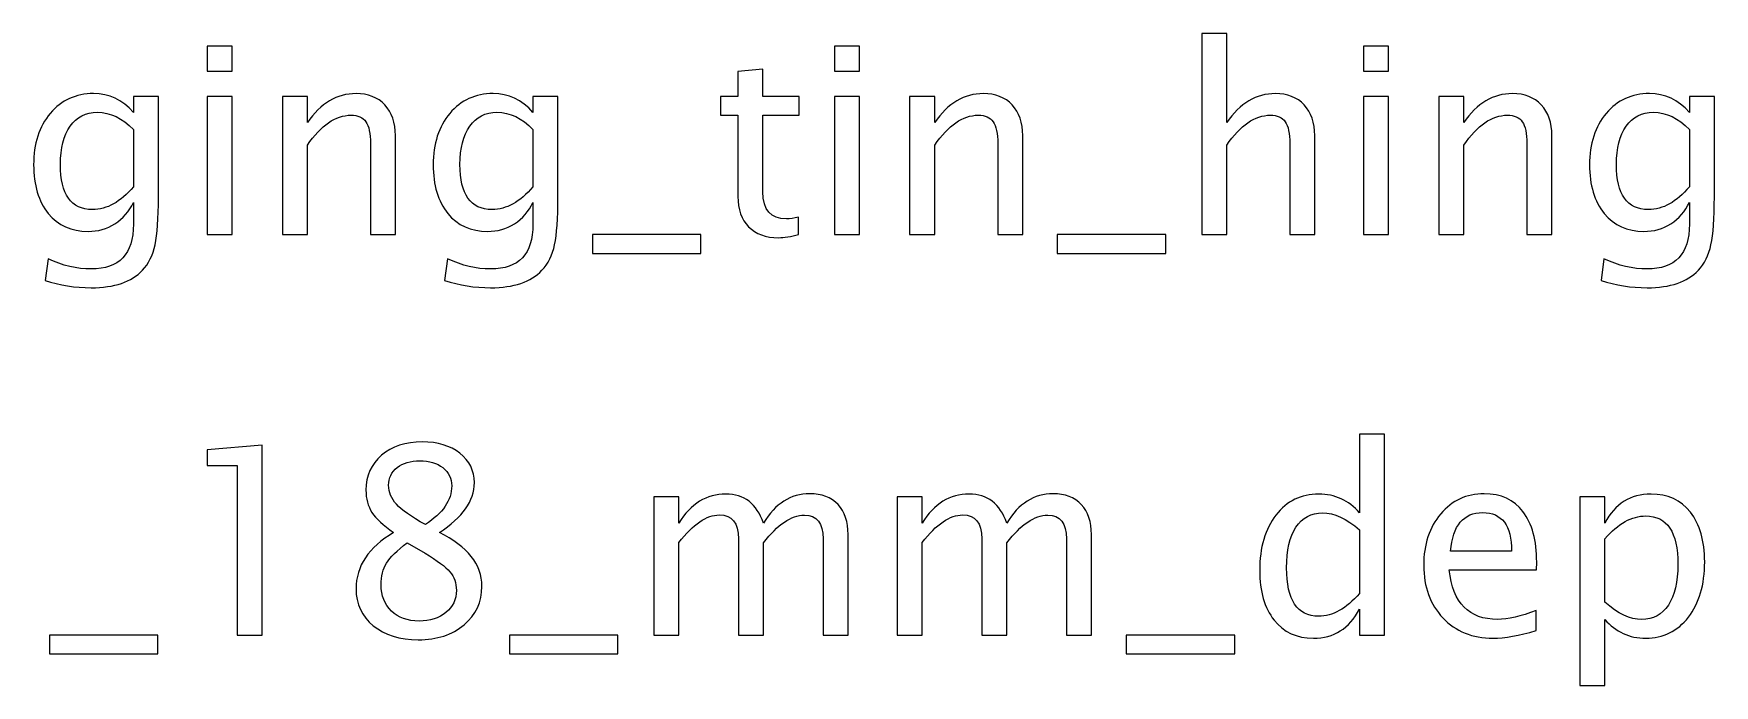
# Model space of a CAD drawing. Header units: centimetres. Extents: x -201 to 63, y -83 to 73.
# Drawn here: x 10.88 to 19.08, y 52.42 to 55.59 of the extents above; entities that cross this region are included whole.
import ezdxf

# ---------------------------------------------------------------- set-up
doc = ezdxf.new("R2010")
doc.units = ezdxf.units.CM
doc.header["$MEASUREMENT"] = 0
doc.layers.add('Layer 1', color=7, linetype='Continuous')

msp = doc.modelspace()

# ---------------------------------------------------------------- linework, layer by layer
at = {"layer": 'Layer 1'}
for points, knots in [([(16.57692, 54.61574), (16.57692, 54.61574), (16.57692, 55.59491), (16.57692, 55.59491), (16.57692, 55.59491), (16.57692, 55.59491), (16.69884, 55.59491), (16.69884, 55.59491), (16.69884, 55.59491), (16.69884, 55.59491), (16.69884, 55.16163), (16.69884, 55.16163), (16.69884, 55.16163), (16.7634, 55.25582), (16.84256, 55.30281), (16.93612, 55.30281), (16.93612, 55.30281), (16.99496, 55.30281), (17.04174, 55.2844), (17.07624, 55.24735), (17.07624, 55.24735), (17.11074, 55.21052), (17.1281, 55.16078), (17.1281, 55.09855), (17.1281, 55.09855), (17.1281, 55.09855), (17.1281, 54.61574), (17.1281, 54.61574), (17.1281, 54.61574), (17.1281, 54.61574), (17.00618, 54.61574), (17.00618, 54.61574), (17.00618, 54.61574), (17.00618, 54.61574), (17.00618, 55.05876), (17.00618, 55.05876), (17.00618, 55.05876), (17.00618, 55.10871), (16.99877, 55.14427), (16.98417, 55.16544), (16.98417, 55.16544), (16.96935, 55.18682), (16.94501, 55.1974), (16.91093, 55.1974), (16.91093, 55.1974), (16.836, 55.1974), (16.7653, 55.14851), (16.69884, 55.05072), (16.69884, 55.05072), (16.69884, 55.05072), (16.69884, 54.61574), (16.69884, 54.61574), (16.69884, 54.61574), (16.69884, 54.61574), (16.57692, 54.61574), (16.57692, 54.61574)], [0, 0, 0, 0, 0.0666667, 0.0666667, 0.0666667, 0.0666667, 0.1333333, 0.1333333, 0.1333333, 0.1333333, 0.2, 0.2, 0.2, 0.2, 0.2666667, 0.2666667, 0.2666667, 0.2666667, 0.3333333, 0.3333333, 0.3333333, 0.3333333, 0.4, 0.4, 0.4, 0.4, 0.4666667, 0.4666667, 0.4666667, 0.4666667, 0.5333333, 0.5333333, 0.5333333, 0.5333333, 0.6, 0.6, 0.6, 0.6, 0.6666667, 0.6666667, 0.6666667, 0.6666667, 0.7333333, 0.7333333, 0.7333333, 0.7333333, 0.8, 0.8, 0.8, 0.8, 0.8666667, 0.8666667, 0.8666667, 0.8666667, 1, 1, 1, 1]), ([(11.72953, 55.41203), (11.72953, 55.41203), (11.72953, 55.53395), (11.72953, 55.53395), (11.72953, 55.53395), (11.72953, 55.53395), (11.85145, 55.53395), (11.85145, 55.53395), (11.85145, 55.53395), (11.85145, 55.53395), (11.85145, 55.41203), (11.85145, 55.41203), (11.85145, 55.41203), (11.85145, 55.41203), (11.72953, 55.41203), (11.72953, 55.41203)], [0, 0, 0, 0, 0.2, 0.2, 0.2, 0.2, 0.4, 0.4, 0.4, 0.4, 0.6, 0.6, 0.6, 0.6, 1, 1, 1, 1]), ([(14.78664, 55.41203), (14.78664, 55.41203), (14.78664, 55.53395), (14.78664, 55.53395), (14.78664, 55.53395), (14.78664, 55.53395), (14.90856, 55.53395), (14.90856, 55.53395), (14.90856, 55.53395), (14.90856, 55.53395), (14.90856, 55.41203), (14.90856, 55.41203), (14.90856, 55.41203), (14.90856, 55.41203), (14.78664, 55.41203), (14.78664, 55.41203)], [0, 0, 0, 0, 0.2, 0.2, 0.2, 0.2, 0.4, 0.4, 0.4, 0.4, 0.6, 0.6, 0.6, 0.6, 1, 1, 1, 1]), ([(17.36517, 55.41203), (17.36517, 55.41203), (17.36517, 55.53395), (17.36517, 55.53395), (17.36517, 55.53395), (17.36517, 55.53395), (17.48709, 55.53395), (17.48709, 55.53395), (17.48709, 55.53395), (17.48709, 55.53395), (17.48709, 55.41203), (17.48709, 55.41203), (17.48709, 55.41203), (17.48709, 55.41203), (17.36517, 55.41203), (17.36517, 55.41203)], [0, 0, 0, 0, 0.2, 0.2, 0.2, 0.2, 0.4, 0.4, 0.4, 0.4, 0.6, 0.6, 0.6, 0.6, 1, 1, 1, 1]), ([(14.61265, 54.61595), (14.57497, 54.60558), (14.54217, 54.6005), (14.51444, 54.6005), (14.51444, 54.6005), (14.45221, 54.6005), (14.40374, 54.61828), (14.36902, 54.65384), (14.36902, 54.65384), (14.3341, 54.6894), (14.31674, 54.73872), (14.31674, 54.80201), (14.31674, 54.80201), (14.31674, 54.80201), (14.31674, 55.1974), (14.31674, 55.1974), (14.31674, 55.1974), (14.31674, 55.1974), (14.2325, 55.1974), (14.2325, 55.1974), (14.2325, 55.1974), (14.2325, 55.1974), (14.2325, 55.28884), (14.2325, 55.28884), (14.2325, 55.28884), (14.2325, 55.28884), (14.31674, 55.28884), (14.31674, 55.28884), (14.31674, 55.28884), (14.31674, 55.28884), (14.31674, 55.41055), (14.31674, 55.41055), (14.31674, 55.41055), (14.31674, 55.41055), (14.43866, 55.42219), (14.43866, 55.42219), (14.43866, 55.42219), (14.43866, 55.42219), (14.43866, 55.28884), (14.43866, 55.28884), (14.43866, 55.28884), (14.43866, 55.28884), (14.61519, 55.28884), (14.61519, 55.28884), (14.61519, 55.28884), (14.61519, 55.28884), (14.61519, 55.1974), (14.61519, 55.1974), (14.61519, 55.1974), (14.61519, 55.1974), (14.43866, 55.1974), (14.43866, 55.1974), (14.43866, 55.1974), (14.43866, 55.1974), (14.43866, 54.82402), (14.43866, 54.82402), (14.43866, 54.82402), (14.43866, 54.73597), (14.47697, 54.69194), (14.55338, 54.69194), (14.55338, 54.69194), (14.56968, 54.69194), (14.58937, 54.69469), (14.61265, 54.69998), (14.61265, 54.69998), (14.61265, 54.69998), (14.61265, 54.61595), (14.61265, 54.61595)], [0, 0, 0, 0, 0.0555556, 0.0555556, 0.0555556, 0.0555556, 0.1111111, 0.1111111, 0.1111111, 0.1111111, 0.1666667, 0.1666667, 0.1666667, 0.1666667, 0.2222222, 0.2222222, 0.2222222, 0.2222222, 0.2777778, 0.2777778, 0.2777778, 0.2777778, 0.3333333, 0.3333333, 0.3333333, 0.3333333, 0.3888889, 0.3888889, 0.3888889, 0.3888889, 0.4444444, 0.4444444, 0.4444444, 0.4444444, 0.5, 0.5, 0.5, 0.5, 0.5555556, 0.5555556, 0.5555556, 0.5555556, 0.6111111, 0.6111111, 0.6111111, 0.6111111, 0.6666667, 0.6666667, 0.6666667, 0.6666667, 0.7222222, 0.7222222, 0.7222222, 0.7222222, 0.7777778, 0.7777778, 0.7777778, 0.7777778, 0.8333333, 0.8333333, 0.8333333, 0.8333333, 0.8888889, 0.8888889, 0.8888889, 0.8888889, 1, 1, 1, 1]), ([(10.94022, 54.39222), (10.94022, 54.39222), (10.95461, 54.49763), (10.95461, 54.49763), (10.95461, 54.49763), (11.02531, 54.46461), (11.09537, 54.4481), (11.16459, 54.4481), (11.16459, 54.4481), (11.30196, 54.4481), (11.37075, 54.52091), (11.37075, 54.66633), (11.37075, 54.66633), (11.37075, 54.66633), (11.37075, 54.77216), (11.37075, 54.77216), (11.37075, 54.77216), (11.34958, 54.7275), (11.31953, 54.693), (11.28037, 54.66823), (11.28037, 54.66823), (11.24121, 54.64347), (11.19761, 54.63098), (11.14956, 54.63098), (11.14956, 54.63098), (11.06807, 54.63098), (11.00351, 54.66019), (10.95588, 54.71861), (10.95588, 54.71861), (10.90826, 54.77703), (10.88434, 54.85619), (10.88434, 54.9561), (10.88434, 54.9561), (10.88434, 55.05834), (10.91143, 55.14173), (10.96562, 55.20629), (10.96562, 55.20629), (11.02002, 55.27064), (11.09008, 55.30281), (11.17623, 55.30281), (11.17623, 55.30281), (11.25158, 55.30281), (11.31656, 55.27233), (11.37075, 55.21116), (11.37075, 55.21116), (11.37075, 55.21116), (11.37075, 55.28884), (11.37075, 55.28884), (11.37075, 55.28884), (11.37075, 55.28884), (11.49267, 55.28884), (11.49267, 55.28884), (11.49267, 55.28884), (11.49267, 55.28884), (11.49267, 54.79947), (11.49267, 54.79947), (11.49267, 54.79947), (11.49267, 54.69427), (11.48717, 54.61638), (11.47616, 54.56579), (11.47616, 54.56579), (11.46537, 54.5152), (11.44462, 54.47371), (11.41457, 54.44154), (11.41457, 54.44154), (11.36123, 54.38502), (11.27783, 54.35666), (11.16459, 54.35666), (11.16459, 54.35666), (11.08691, 54.35666), (11.01219, 54.36851), (10.94022, 54.39222)], [0, 0, 0, 0, 0.0526316, 0.0526316, 0.0526316, 0.0526316, 0.1052632, 0.1052632, 0.1052632, 0.1052632, 0.1578947, 0.1578947, 0.1578947, 0.1578947, 0.2105263, 0.2105263, 0.2105263, 0.2105263, 0.2631579, 0.2631579, 0.2631579, 0.2631579, 0.3157895, 0.3157895, 0.3157895, 0.3157895, 0.3684211, 0.3684211, 0.3684211, 0.3684211, 0.4210526, 0.4210526, 0.4210526, 0.4210526, 0.4736842, 0.4736842, 0.4736842, 0.4736842, 0.5263158, 0.5263158, 0.5263158, 0.5263158, 0.5789474, 0.5789474, 0.5789474, 0.5789474, 0.6315789, 0.6315789, 0.6315789, 0.6315789, 0.6842105, 0.6842105, 0.6842105, 0.6842105, 0.7368421, 0.7368421, 0.7368421, 0.7368421, 0.7894737, 0.7894737, 0.7894737, 0.7894737, 0.8421053, 0.8421053, 0.8421053, 0.8421053, 0.8947368, 0.8947368, 0.8947368, 0.8947368, 1, 1, 1, 1]), ([(12.09656, 54.61574), (12.09656, 54.61574), (12.09656, 55.28884), (12.09656, 55.28884), (12.09656, 55.28884), (12.09656, 55.28884), (12.21848, 55.28884), (12.21848, 55.28884), (12.21848, 55.28884), (12.21848, 55.28884), (12.21848, 55.16163), (12.21848, 55.16163), (12.21848, 55.16163), (12.28304, 55.25582), (12.3622, 55.30281), (12.45576, 55.30281), (12.45576, 55.30281), (12.5146, 55.30281), (12.56138, 55.2844), (12.59588, 55.24735), (12.59588, 55.24735), (12.63038, 55.21052), (12.64774, 55.16078), (12.64774, 55.09855), (12.64774, 55.09855), (12.64774, 55.09855), (12.64774, 54.61574), (12.64774, 54.61574), (12.64774, 54.61574), (12.64774, 54.61574), (12.52582, 54.61574), (12.52582, 54.61574), (12.52582, 54.61574), (12.52582, 54.61574), (12.52582, 55.05876), (12.52582, 55.05876), (12.52582, 55.05876), (12.52582, 55.10871), (12.51841, 55.14427), (12.50381, 55.16544), (12.50381, 55.16544), (12.48899, 55.18682), (12.46465, 55.1974), (12.43057, 55.1974), (12.43057, 55.1974), (12.35564, 55.1974), (12.28494, 55.14851), (12.21848, 55.05072), (12.21848, 55.05072), (12.21848, 55.05072), (12.21848, 54.61574), (12.21848, 54.61574), (12.21848, 54.61574), (12.21848, 54.61574), (12.09656, 54.61574), (12.09656, 54.61574)], [0, 0, 0, 0, 0.0666667, 0.0666667, 0.0666667, 0.0666667, 0.1333333, 0.1333333, 0.1333333, 0.1333333, 0.2, 0.2, 0.2, 0.2, 0.2666667, 0.2666667, 0.2666667, 0.2666667, 0.3333333, 0.3333333, 0.3333333, 0.3333333, 0.4, 0.4, 0.4, 0.4, 0.4666667, 0.4666667, 0.4666667, 0.4666667, 0.5333333, 0.5333333, 0.5333333, 0.5333333, 0.6, 0.6, 0.6, 0.6, 0.6666667, 0.6666667, 0.6666667, 0.6666667, 0.7333333, 0.7333333, 0.7333333, 0.7333333, 0.8, 0.8, 0.8, 0.8, 0.8666667, 0.8666667, 0.8666667, 0.8666667, 1, 1, 1, 1]), ([(12.88735, 54.39222), (12.88735, 54.39222), (12.90174, 54.49763), (12.90174, 54.49763), (12.90174, 54.49763), (12.97244, 54.46461), (13.0425, 54.4481), (13.11172, 54.4481), (13.11172, 54.4481), (13.24909, 54.4481), (13.31788, 54.52091), (13.31788, 54.66633), (13.31788, 54.66633), (13.31788, 54.66633), (13.31788, 54.77216), (13.31788, 54.77216), (13.31788, 54.77216), (13.29671, 54.7275), (13.26666, 54.693), (13.2275, 54.66823), (13.2275, 54.66823), (13.18834, 54.64347), (13.14474, 54.63098), (13.09669, 54.63098), (13.09669, 54.63098), (13.0152, 54.63098), (12.95064, 54.66019), (12.90301, 54.71861), (12.90301, 54.71861), (12.85539, 54.77703), (12.83147, 54.85619), (12.83147, 54.9561), (12.83147, 54.9561), (12.83147, 55.05834), (12.85856, 55.14173), (12.91275, 55.20629), (12.91275, 55.20629), (12.96715, 55.27064), (13.03721, 55.30281), (13.12336, 55.30281), (13.12336, 55.30281), (13.19871, 55.30281), (13.26369, 55.27233), (13.31788, 55.21116), (13.31788, 55.21116), (13.31788, 55.21116), (13.31788, 55.28884), (13.31788, 55.28884), (13.31788, 55.28884), (13.31788, 55.28884), (13.4398, 55.28884), (13.4398, 55.28884), (13.4398, 55.28884), (13.4398, 55.28884), (13.4398, 54.79947), (13.4398, 54.79947), (13.4398, 54.79947), (13.4398, 54.69427), (13.4343, 54.61638), (13.42329, 54.56579), (13.42329, 54.56579), (13.4125, 54.5152), (13.39175, 54.47371), (13.3617, 54.44154), (13.3617, 54.44154), (13.30836, 54.38502), (13.22496, 54.35666), (13.11172, 54.35666), (13.11172, 54.35666), (13.03404, 54.35666), (12.95932, 54.36851), (12.88735, 54.39222)], [0, 0, 0, 0, 0.0526316, 0.0526316, 0.0526316, 0.0526316, 0.1052632, 0.1052632, 0.1052632, 0.1052632, 0.1578947, 0.1578947, 0.1578947, 0.1578947, 0.2105263, 0.2105263, 0.2105263, 0.2105263, 0.2631579, 0.2631579, 0.2631579, 0.2631579, 0.3157895, 0.3157895, 0.3157895, 0.3157895, 0.3684211, 0.3684211, 0.3684211, 0.3684211, 0.4210526, 0.4210526, 0.4210526, 0.4210526, 0.4736842, 0.4736842, 0.4736842, 0.4736842, 0.5263158, 0.5263158, 0.5263158, 0.5263158, 0.5789474, 0.5789474, 0.5789474, 0.5789474, 0.6315789, 0.6315789, 0.6315789, 0.6315789, 0.6842105, 0.6842105, 0.6842105, 0.6842105, 0.7368421, 0.7368421, 0.7368421, 0.7368421, 0.7894737, 0.7894737, 0.7894737, 0.7894737, 0.8421053, 0.8421053, 0.8421053, 0.8421053, 0.8947368, 0.8947368, 0.8947368, 0.8947368, 1, 1, 1, 1]), ([(15.15367, 54.61574), (15.15367, 54.61574), (15.15367, 55.28884), (15.15367, 55.28884), (15.15367, 55.28884), (15.15367, 55.28884), (15.27559, 55.28884), (15.27559, 55.28884), (15.27559, 55.28884), (15.27559, 55.28884), (15.27559, 55.16163), (15.27559, 55.16163), (15.27559, 55.16163), (15.34015, 55.25582), (15.41931, 55.30281), (15.51287, 55.30281), (15.51287, 55.30281), (15.57171, 55.30281), (15.61849, 55.2844), (15.65299, 55.24735), (15.65299, 55.24735), (15.68749, 55.21052), (15.70485, 55.16078), (15.70485, 55.09855), (15.70485, 55.09855), (15.70485, 55.09855), (15.70485, 54.61574), (15.70485, 54.61574), (15.70485, 54.61574), (15.70485, 54.61574), (15.58293, 54.61574), (15.58293, 54.61574), (15.58293, 54.61574), (15.58293, 54.61574), (15.58293, 55.05876), (15.58293, 55.05876), (15.58293, 55.05876), (15.58293, 55.10871), (15.57552, 55.14427), (15.56092, 55.16544), (15.56092, 55.16544), (15.5461, 55.18682), (15.52176, 55.1974), (15.48768, 55.1974), (15.48768, 55.1974), (15.41275, 55.1974), (15.34205, 55.14851), (15.27559, 55.05072), (15.27559, 55.05072), (15.27559, 55.05072), (15.27559, 54.61574), (15.27559, 54.61574), (15.27559, 54.61574), (15.27559, 54.61574), (15.15367, 54.61574), (15.15367, 54.61574)], [0, 0, 0, 0, 0.0666667, 0.0666667, 0.0666667, 0.0666667, 0.1333333, 0.1333333, 0.1333333, 0.1333333, 0.2, 0.2, 0.2, 0.2, 0.2666667, 0.2666667, 0.2666667, 0.2666667, 0.3333333, 0.3333333, 0.3333333, 0.3333333, 0.4, 0.4, 0.4, 0.4, 0.4666667, 0.4666667, 0.4666667, 0.4666667, 0.5333333, 0.5333333, 0.5333333, 0.5333333, 0.6, 0.6, 0.6, 0.6, 0.6666667, 0.6666667, 0.6666667, 0.6666667, 0.7333333, 0.7333333, 0.7333333, 0.7333333, 0.8, 0.8, 0.8, 0.8, 0.8666667, 0.8666667, 0.8666667, 0.8666667, 1, 1, 1, 1]), ([(17.7322, 54.61574), (17.7322, 54.61574), (17.7322, 55.28884), (17.7322, 55.28884), (17.7322, 55.28884), (17.7322, 55.28884), (17.85412, 55.28884), (17.85412, 55.28884), (17.85412, 55.28884), (17.85412, 55.28884), (17.85412, 55.16163), (17.85412, 55.16163), (17.85412, 55.16163), (17.91868, 55.25582), (17.99784, 55.30281), (18.0914, 55.30281), (18.0914, 55.30281), (18.15024, 55.30281), (18.19702, 55.2844), (18.23152, 55.24735), (18.23152, 55.24735), (18.26602, 55.21052), (18.28338, 55.16078), (18.28338, 55.09855), (18.28338, 55.09855), (18.28338, 55.09855), (18.28338, 54.61574), (18.28338, 54.61574), (18.28338, 54.61574), (18.28338, 54.61574), (18.16146, 54.61574), (18.16146, 54.61574), (18.16146, 54.61574), (18.16146, 54.61574), (18.16146, 55.05876), (18.16146, 55.05876), (18.16146, 55.05876), (18.16146, 55.10871), (18.15405, 55.14427), (18.13945, 55.16544), (18.13945, 55.16544), (18.12463, 55.18682), (18.10029, 55.1974), (18.06621, 55.1974), (18.06621, 55.1974), (17.99128, 55.1974), (17.92058, 55.14851), (17.85412, 55.05072), (17.85412, 55.05072), (17.85412, 55.05072), (17.85412, 54.61574), (17.85412, 54.61574), (17.85412, 54.61574), (17.85412, 54.61574), (17.7322, 54.61574), (17.7322, 54.61574)], [0, 0, 0, 0, 0.0666667, 0.0666667, 0.0666667, 0.0666667, 0.1333333, 0.1333333, 0.1333333, 0.1333333, 0.2, 0.2, 0.2, 0.2, 0.2666667, 0.2666667, 0.2666667, 0.2666667, 0.3333333, 0.3333333, 0.3333333, 0.3333333, 0.4, 0.4, 0.4, 0.4, 0.4666667, 0.4666667, 0.4666667, 0.4666667, 0.5333333, 0.5333333, 0.5333333, 0.5333333, 0.6, 0.6, 0.6, 0.6, 0.6666667, 0.6666667, 0.6666667, 0.6666667, 0.7333333, 0.7333333, 0.7333333, 0.7333333, 0.8, 0.8, 0.8, 0.8, 0.8666667, 0.8666667, 0.8666667, 0.8666667, 1, 1, 1, 1]), ([(18.52299, 54.39222), (18.52299, 54.39222), (18.53738, 54.49763), (18.53738, 54.49763), (18.53738, 54.49763), (18.60808, 54.46461), (18.67814, 54.4481), (18.74736, 54.4481), (18.74736, 54.4481), (18.88473, 54.4481), (18.95352, 54.52091), (18.95352, 54.66633), (18.95352, 54.66633), (18.95352, 54.66633), (18.95352, 54.77216), (18.95352, 54.77216), (18.95352, 54.77216), (18.93235, 54.7275), (18.9023, 54.693), (18.86314, 54.66823), (18.86314, 54.66823), (18.82398, 54.64347), (18.78038, 54.63098), (18.73233, 54.63098), (18.73233, 54.63098), (18.65084, 54.63098), (18.58628, 54.66019), (18.53865, 54.71861), (18.53865, 54.71861), (18.49103, 54.77703), (18.46711, 54.85619), (18.46711, 54.9561), (18.46711, 54.9561), (18.46711, 55.05834), (18.4942, 55.14173), (18.54839, 55.20629), (18.54839, 55.20629), (18.60279, 55.27064), (18.67285, 55.30281), (18.759, 55.30281), (18.759, 55.30281), (18.83435, 55.30281), (18.89933, 55.27233), (18.95352, 55.21116), (18.95352, 55.21116), (18.95352, 55.21116), (18.95352, 55.28884), (18.95352, 55.28884), (18.95352, 55.28884), (18.95352, 55.28884), (19.07544, 55.28884), (19.07544, 55.28884), (19.07544, 55.28884), (19.07544, 55.28884), (19.07544, 54.79947), (19.07544, 54.79947), (19.07544, 54.79947), (19.07544, 54.69427), (19.06994, 54.61638), (19.05893, 54.56579), (19.05893, 54.56579), (19.04814, 54.5152), (19.02739, 54.47371), (18.99734, 54.44154), (18.99734, 54.44154), (18.944, 54.38502), (18.8606, 54.35666), (18.74736, 54.35666), (18.74736, 54.35666), (18.66968, 54.35666), (18.59496, 54.36851), (18.52299, 54.39222)], [0, 0, 0, 0, 0.0526316, 0.0526316, 0.0526316, 0.0526316, 0.1052632, 0.1052632, 0.1052632, 0.1052632, 0.1578947, 0.1578947, 0.1578947, 0.1578947, 0.2105263, 0.2105263, 0.2105263, 0.2105263, 0.2631579, 0.2631579, 0.2631579, 0.2631579, 0.3157895, 0.3157895, 0.3157895, 0.3157895, 0.3684211, 0.3684211, 0.3684211, 0.3684211, 0.4210526, 0.4210526, 0.4210526, 0.4210526, 0.4736842, 0.4736842, 0.4736842, 0.4736842, 0.5263158, 0.5263158, 0.5263158, 0.5263158, 0.5789474, 0.5789474, 0.5789474, 0.5789474, 0.6315789, 0.6315789, 0.6315789, 0.6315789, 0.6842105, 0.6842105, 0.6842105, 0.6842105, 0.7368421, 0.7368421, 0.7368421, 0.7368421, 0.7894737, 0.7894737, 0.7894737, 0.7894737, 0.8421053, 0.8421053, 0.8421053, 0.8421053, 0.8947368, 0.8947368, 0.8947368, 0.8947368, 1, 1, 1, 1]), ([(11.37075, 54.84857), (11.37075, 54.84857), (11.37075, 55.12776), (11.37075, 55.12776), (11.37075, 55.12776), (11.31699, 55.18343), (11.25836, 55.21137), (11.19507, 55.21137), (11.19507, 55.21137), (11.13876, 55.21137), (11.09474, 55.18893), (11.06299, 55.14385), (11.06299, 55.14385), (11.03103, 55.09898), (11.01515, 55.03653), (11.01515, 54.95695), (11.01515, 54.95695), (11.01515, 54.81069), (11.06701, 54.73766), (11.17094, 54.73766), (11.17094, 54.73766), (11.24163, 54.73766), (11.30831, 54.7747), (11.37075, 54.84857)], [0, 0, 0, 0, 0.1428571, 0.1428571, 0.1428571, 0.1428571, 0.2857143, 0.2857143, 0.2857143, 0.2857143, 0.4285714, 0.4285714, 0.4285714, 0.4285714, 0.5714286, 0.5714286, 0.5714286, 0.5714286, 0.7142857, 0.7142857, 0.7142857, 0.7142857, 1, 1, 1, 1]), ([(11.72953, 54.61574), (11.72953, 54.61574), (11.72953, 55.28884), (11.72953, 55.28884), (11.72953, 55.28884), (11.72953, 55.28884), (11.85145, 55.28884), (11.85145, 55.28884), (11.85145, 55.28884), (11.85145, 55.28884), (11.85145, 54.61574), (11.85145, 54.61574), (11.85145, 54.61574), (11.85145, 54.61574), (11.72953, 54.61574), (11.72953, 54.61574)], [0, 0, 0, 0, 0.2, 0.2, 0.2, 0.2, 0.4, 0.4, 0.4, 0.4, 0.6, 0.6, 0.6, 0.6, 1, 1, 1, 1]), ([(13.31788, 54.84857), (13.31788, 54.84857), (13.31788, 55.12776), (13.31788, 55.12776), (13.31788, 55.12776), (13.26412, 55.18343), (13.20549, 55.21137), (13.1422, 55.21137), (13.1422, 55.21137), (13.08589, 55.21137), (13.04187, 55.18893), (13.01012, 55.14385), (13.01012, 55.14385), (12.97816, 55.09898), (12.96228, 55.03653), (12.96228, 54.95695), (12.96228, 54.95695), (12.96228, 54.81069), (13.01414, 54.73766), (13.11807, 54.73766), (13.11807, 54.73766), (13.18876, 54.73766), (13.25544, 54.7747), (13.31788, 54.84857)], [0, 0, 0, 0, 0.1428571, 0.1428571, 0.1428571, 0.1428571, 0.2857143, 0.2857143, 0.2857143, 0.2857143, 0.4285714, 0.4285714, 0.4285714, 0.4285714, 0.5714286, 0.5714286, 0.5714286, 0.5714286, 0.7142857, 0.7142857, 0.7142857, 0.7142857, 1, 1, 1, 1]), ([(14.78664, 54.61574), (14.78664, 54.61574), (14.78664, 55.28884), (14.78664, 55.28884), (14.78664, 55.28884), (14.78664, 55.28884), (14.90856, 55.28884), (14.90856, 55.28884), (14.90856, 55.28884), (14.90856, 55.28884), (14.90856, 54.61574), (14.90856, 54.61574), (14.90856, 54.61574), (14.90856, 54.61574), (14.78664, 54.61574), (14.78664, 54.61574)], [0, 0, 0, 0, 0.2, 0.2, 0.2, 0.2, 0.4, 0.4, 0.4, 0.4, 0.6, 0.6, 0.6, 0.6, 1, 1, 1, 1]), ([(17.36517, 54.61574), (17.36517, 54.61574), (17.36517, 55.28884), (17.36517, 55.28884), (17.36517, 55.28884), (17.36517, 55.28884), (17.48709, 55.28884), (17.48709, 55.28884), (17.48709, 55.28884), (17.48709, 55.28884), (17.48709, 54.61574), (17.48709, 54.61574), (17.48709, 54.61574), (17.48709, 54.61574), (17.36517, 54.61574), (17.36517, 54.61574)], [0, 0, 0, 0, 0.2, 0.2, 0.2, 0.2, 0.4, 0.4, 0.4, 0.4, 0.6, 0.6, 0.6, 0.6, 1, 1, 1, 1]), ([(18.95352, 54.84857), (18.95352, 54.84857), (18.95352, 55.12776), (18.95352, 55.12776), (18.95352, 55.12776), (18.89976, 55.18343), (18.84113, 55.21137), (18.77784, 55.21137), (18.77784, 55.21137), (18.72153, 55.21137), (18.67751, 55.18893), (18.64576, 55.14385), (18.64576, 55.14385), (18.6138, 55.09898), (18.59792, 55.03653), (18.59792, 54.95695), (18.59792, 54.95695), (18.59792, 54.81069), (18.64978, 54.73766), (18.75371, 54.73766), (18.75371, 54.73766), (18.8244, 54.73766), (18.89108, 54.7747), (18.95352, 54.84857)], [0, 0, 0, 0, 0.1428571, 0.1428571, 0.1428571, 0.1428571, 0.2857143, 0.2857143, 0.2857143, 0.2857143, 0.4285714, 0.4285714, 0.4285714, 0.4285714, 0.5714286, 0.5714286, 0.5714286, 0.5714286, 0.7142857, 0.7142857, 0.7142857, 0.7142857, 1, 1, 1, 1]), ([(13.60808, 54.5243), (13.60808, 54.5243), (13.60808, 54.61574), (13.60808, 54.61574), (13.60808, 54.61574), (13.60808, 54.61574), (14.1364, 54.61574), (14.1364, 54.61574), (14.1364, 54.61574), (14.1364, 54.61574), (14.1364, 54.5243), (14.1364, 54.5243), (14.1364, 54.5243), (14.1364, 54.5243), (13.60808, 54.5243), (13.60808, 54.5243)], [0, 0, 0, 0, 0.2, 0.2, 0.2, 0.2, 0.4, 0.4, 0.4, 0.4, 0.6, 0.6, 0.6, 0.6, 1, 1, 1, 1]), ([(15.87334, 54.5243), (15.87334, 54.5243), (15.87334, 54.61574), (15.87334, 54.61574), (15.87334, 54.61574), (15.87334, 54.61574), (16.40166, 54.61574), (16.40166, 54.61574), (16.40166, 54.61574), (16.40166, 54.61574), (16.40166, 54.5243), (16.40166, 54.5243), (16.40166, 54.5243), (16.40166, 54.5243), (15.87334, 54.5243), (15.87334, 54.5243)], [0, 0, 0, 0, 0.2, 0.2, 0.2, 0.2, 0.4, 0.4, 0.4, 0.4, 0.6, 0.6, 0.6, 0.6, 1, 1, 1, 1]), ([(11.87613, 52.66417), (11.87613, 52.66417), (11.87613, 53.49094), (11.87613, 53.49094), (11.87613, 53.49094), (11.87613, 53.49094), (11.73008, 53.49094), (11.73008, 53.49094), (11.73008, 53.49094), (11.73008, 53.49094), (11.73008, 53.56714), (11.73008, 53.56714), (11.73008, 53.56714), (11.73008, 53.56714), (11.99805, 53.59), (11.99805, 53.59), (11.99805, 53.59), (11.99805, 53.59), (11.99805, 52.66417), (11.99805, 52.66417), (11.99805, 52.66417), (11.99805, 52.66417), (11.87613, 52.66417), (11.87613, 52.66417)], [0, 0, 0, 0, 0.1428571, 0.1428571, 0.1428571, 0.1428571, 0.2857143, 0.2857143, 0.2857143, 0.2857143, 0.4285714, 0.4285714, 0.4285714, 0.4285714, 0.5714286, 0.5714286, 0.5714286, 0.5714286, 0.7142857, 0.7142857, 0.7142857, 0.7142857, 1, 1, 1, 1]), ([(12.63855, 53.16392), (12.58817, 53.19905), (12.55304, 53.23165), (12.53335, 53.26192), (12.53335, 53.26192), (12.51367, 53.29197), (12.50393, 53.32838), (12.50393, 53.37093), (12.50393, 53.37093), (12.50393, 53.44035), (12.52933, 53.49687), (12.57992, 53.54026), (12.57992, 53.54026), (12.63072, 53.58365), (12.69697, 53.60524), (12.77867, 53.60524), (12.77867, 53.60524), (12.85403, 53.60524), (12.9152, 53.58683), (12.96198, 53.55), (12.96198, 53.55), (13.00876, 53.51338), (13.03225, 53.46554), (13.03225, 53.40691), (13.03225, 53.40691), (13.03225, 53.31801), (12.97531, 53.23694), (12.86165, 53.16392), (12.86165, 53.16392), (12.99987, 53.09618), (13.06908, 53.00876), (13.06908, 52.90166), (13.06908, 52.90166), (13.06908, 52.82525), (13.04008, 52.76281), (12.9823, 52.71412), (12.9823, 52.71412), (12.92451, 52.66565), (12.85022, 52.64131), (12.7592, 52.64131), (12.7592, 52.64131), (12.6684, 52.64131), (12.59516, 52.66417), (12.53928, 52.70989), (12.53928, 52.70989), (12.48361, 52.7554), (12.45567, 52.81551), (12.45567, 52.88981), (12.45567, 52.88981), (12.45567, 52.99987), (12.51663, 53.0911), (12.63855, 53.16392)], [0, 0, 0, 0, 0.0714286, 0.0714286, 0.0714286, 0.0714286, 0.1428571, 0.1428571, 0.1428571, 0.1428571, 0.2142857, 0.2142857, 0.2142857, 0.2142857, 0.2857143, 0.2857143, 0.2857143, 0.2857143, 0.3571429, 0.3571429, 0.3571429, 0.3571429, 0.4285714, 0.4285714, 0.4285714, 0.4285714, 0.5, 0.5, 0.5, 0.5, 0.5714286, 0.5714286, 0.5714286, 0.5714286, 0.6428571, 0.6428571, 0.6428571, 0.6428571, 0.7142857, 0.7142857, 0.7142857, 0.7142857, 0.7857143, 0.7857143, 0.7857143, 0.7857143, 0.8571429, 0.8571429, 0.8571429, 0.8571429, 1, 1, 1, 1]), ([(17.34602, 52.66417), (17.34602, 52.66417), (17.34602, 52.79054), (17.34602, 52.79054), (17.34602, 52.79054), (17.29628, 52.69613), (17.22135, 52.64893), (17.12123, 52.64893), (17.12123, 52.64893), (17.03995, 52.64893), (16.97603, 52.67835), (16.92946, 52.73741), (16.92946, 52.73741), (16.88289, 52.79646), (16.85961, 52.87711), (16.85961, 52.97934), (16.85961, 52.97934), (16.85961, 53.0911), (16.88607, 53.18106), (16.93877, 53.24922), (16.93877, 53.24922), (16.99169, 53.31716), (17.06112, 53.35124), (17.14727, 53.35124), (17.14727, 53.35124), (17.22706, 53.35124), (17.29353, 53.32076), (17.34602, 53.25959), (17.34602, 53.25959), (17.34602, 53.25959), (17.34602, 53.64334), (17.34602, 53.64334), (17.34602, 53.64334), (17.34602, 53.64334), (17.46794, 53.64334), (17.46794, 53.64334), (17.46794, 53.64334), (17.46794, 53.64334), (17.46794, 52.66417), (17.46794, 52.66417), (17.46794, 52.66417), (17.46794, 52.66417), (17.34602, 52.66417), (17.34602, 52.66417)], [0, 0, 0, 0, 0.0833333, 0.0833333, 0.0833333, 0.0833333, 0.1666667, 0.1666667, 0.1666667, 0.1666667, 0.25, 0.25, 0.25, 0.25, 0.3333333, 0.3333333, 0.3333333, 0.3333333, 0.4166667, 0.4166667, 0.4166667, 0.4166667, 0.5, 0.5, 0.5, 0.5, 0.5833333, 0.5833333, 0.5833333, 0.5833333, 0.6666667, 0.6666667, 0.6666667, 0.6666667, 0.75, 0.75, 0.75, 0.75, 0.8333333, 0.8333333, 0.8333333, 0.8333333, 1, 1, 1, 1]), ([(12.79349, 53.20223), (12.879, 53.25874), (12.92176, 53.3214), (12.92176, 53.39061), (12.92176, 53.39061), (12.92176, 53.42765), (12.90737, 53.45729), (12.87879, 53.47993), (12.87879, 53.47993), (12.85001, 53.50258), (12.81254, 53.5138), (12.76619, 53.5138), (12.76619, 53.5138), (12.72131, 53.5138), (12.68469, 53.50279), (12.65654, 53.48057), (12.65654, 53.48057), (12.62839, 53.45834), (12.61442, 53.42977), (12.61442, 53.39442), (12.61442, 53.39442), (12.61442, 53.36013), (12.62712, 53.32923), (12.65252, 53.30171), (12.65252, 53.30171), (12.67792, 53.27441), (12.72491, 53.24117), (12.79349, 53.20223)], [0, 0, 0, 0, 0.125, 0.125, 0.125, 0.125, 0.25, 0.25, 0.25, 0.25, 0.375, 0.375, 0.375, 0.375, 0.5, 0.5, 0.5, 0.5, 0.625, 0.625, 0.625, 0.625, 0.75, 0.75, 0.75, 0.75, 1, 1, 1, 1]), ([(13.90643, 52.66417), (13.90643, 52.66417), (13.90643, 53.33727), (13.90643, 53.33727), (13.90643, 53.33727), (13.90643, 53.33727), (14.02835, 53.33727), (14.02835, 53.33727), (14.02835, 53.33727), (14.02835, 53.33727), (14.02835, 53.21006), (14.02835, 53.21006), (14.02835, 53.21006), (14.08783, 53.30425), (14.16403, 53.35124), (14.25737, 53.35124), (14.25737, 53.35124), (14.34733, 53.35124), (14.4085, 53.30425), (14.4411, 53.21006), (14.4411, 53.21006), (14.49889, 53.3051), (14.57424, 53.35251), (14.66674, 53.35251), (14.66674, 53.35251), (14.72579, 53.35251), (14.77172, 53.33515), (14.80453, 53.30023), (14.80453, 53.30023), (14.83734, 53.2653), (14.85385, 53.21641), (14.85385, 53.15354), (14.85385, 53.15354), (14.85385, 53.15354), (14.85385, 52.66417), (14.85385, 52.66417), (14.85385, 52.66417), (14.85385, 52.66417), (14.73193, 52.66417), (14.73193, 52.66417), (14.73193, 52.66417), (14.73193, 52.66417), (14.73193, 53.13344), (14.73193, 53.13344), (14.73193, 53.13344), (14.73193, 53.21006), (14.70145, 53.24837), (14.64049, 53.24837), (14.64049, 53.24837), (14.5772, 53.24837), (14.51074, 53.20371), (14.4411, 53.11417), (14.4411, 53.11417), (14.4411, 53.11417), (14.4411, 52.66417), (14.4411, 52.66417), (14.4411, 52.66417), (14.4411, 52.66417), (14.31918, 52.66417), (14.31918, 52.66417), (14.31918, 52.66417), (14.31918, 52.66417), (14.31918, 53.13386), (14.31918, 53.13386), (14.31918, 53.13386), (14.31918, 53.21112), (14.28828, 53.24964), (14.22626, 53.24964), (14.22626, 53.24964), (14.16466, 53.24964), (14.09862, 53.20477), (14.02835, 53.11481), (14.02835, 53.11481), (14.02835, 53.11481), (14.02835, 52.66417), (14.02835, 52.66417), (14.02835, 52.66417), (14.02835, 52.66417), (13.90643, 52.66417), (13.90643, 52.66417)], [0, 0, 0, 0, 0.047619, 0.047619, 0.047619, 0.047619, 0.0952381, 0.0952381, 0.0952381, 0.0952381, 0.1428571, 0.1428571, 0.1428571, 0.1428571, 0.1904762, 0.1904762, 0.1904762, 0.1904762, 0.2380952, 0.2380952, 0.2380952, 0.2380952, 0.2857143, 0.2857143, 0.2857143, 0.2857143, 0.3333333, 0.3333333, 0.3333333, 0.3333333, 0.3809524, 0.3809524, 0.3809524, 0.3809524, 0.4285714, 0.4285714, 0.4285714, 0.4285714, 0.4761905, 0.4761905, 0.4761905, 0.4761905, 0.5238095, 0.5238095, 0.5238095, 0.5238095, 0.5714286, 0.5714286, 0.5714286, 0.5714286, 0.6190476, 0.6190476, 0.6190476, 0.6190476, 0.6666667, 0.6666667, 0.6666667, 0.6666667, 0.7142857, 0.7142857, 0.7142857, 0.7142857, 0.7619048, 0.7619048, 0.7619048, 0.7619048, 0.8095238, 0.8095238, 0.8095238, 0.8095238, 0.8571429, 0.8571429, 0.8571429, 0.8571429, 0.9047619, 0.9047619, 0.9047619, 0.9047619, 1, 1, 1, 1]), ([(15.09219, 52.66417), (15.09219, 52.66417), (15.09219, 53.33727), (15.09219, 53.33727), (15.09219, 53.33727), (15.09219, 53.33727), (15.21411, 53.33727), (15.21411, 53.33727), (15.21411, 53.33727), (15.21411, 53.33727), (15.21411, 53.21006), (15.21411, 53.21006), (15.21411, 53.21006), (15.27359, 53.30425), (15.34979, 53.35124), (15.44313, 53.35124), (15.44313, 53.35124), (15.53309, 53.35124), (15.59426, 53.30425), (15.62686, 53.21006), (15.62686, 53.21006), (15.68465, 53.3051), (15.76, 53.35251), (15.8525, 53.35251), (15.8525, 53.35251), (15.91155, 53.35251), (15.95748, 53.33515), (15.99029, 53.30023), (15.99029, 53.30023), (16.0231, 53.2653), (16.03961, 53.21641), (16.03961, 53.15354), (16.03961, 53.15354), (16.03961, 53.15354), (16.03961, 52.66417), (16.03961, 52.66417), (16.03961, 52.66417), (16.03961, 52.66417), (15.91769, 52.66417), (15.91769, 52.66417), (15.91769, 52.66417), (15.91769, 52.66417), (15.91769, 53.13344), (15.91769, 53.13344), (15.91769, 53.13344), (15.91769, 53.21006), (15.88721, 53.24837), (15.82625, 53.24837), (15.82625, 53.24837), (15.76296, 53.24837), (15.6965, 53.20371), (15.62686, 53.11417), (15.62686, 53.11417), (15.62686, 53.11417), (15.62686, 52.66417), (15.62686, 52.66417), (15.62686, 52.66417), (15.62686, 52.66417), (15.50494, 52.66417), (15.50494, 52.66417), (15.50494, 52.66417), (15.50494, 52.66417), (15.50494, 53.13386), (15.50494, 53.13386), (15.50494, 53.13386), (15.50494, 53.21112), (15.47404, 53.24964), (15.41202, 53.24964), (15.41202, 53.24964), (15.35042, 53.24964), (15.28438, 53.20477), (15.21411, 53.11481), (15.21411, 53.11481), (15.21411, 53.11481), (15.21411, 52.66417), (15.21411, 52.66417), (15.21411, 52.66417), (15.21411, 52.66417), (15.09219, 52.66417), (15.09219, 52.66417)], [0, 0, 0, 0, 0.047619, 0.047619, 0.047619, 0.047619, 0.0952381, 0.0952381, 0.0952381, 0.0952381, 0.1428571, 0.1428571, 0.1428571, 0.1428571, 0.1904762, 0.1904762, 0.1904762, 0.1904762, 0.2380952, 0.2380952, 0.2380952, 0.2380952, 0.2857143, 0.2857143, 0.2857143, 0.2857143, 0.3333333, 0.3333333, 0.3333333, 0.3333333, 0.3809524, 0.3809524, 0.3809524, 0.3809524, 0.4285714, 0.4285714, 0.4285714, 0.4285714, 0.4761905, 0.4761905, 0.4761905, 0.4761905, 0.5238095, 0.5238095, 0.5238095, 0.5238095, 0.5714286, 0.5714286, 0.5714286, 0.5714286, 0.6190476, 0.6190476, 0.6190476, 0.6190476, 0.6666667, 0.6666667, 0.6666667, 0.6666667, 0.7142857, 0.7142857, 0.7142857, 0.7142857, 0.7619048, 0.7619048, 0.7619048, 0.7619048, 0.8095238, 0.8095238, 0.8095238, 0.8095238, 0.8571429, 0.8571429, 0.8571429, 0.8571429, 0.9047619, 0.9047619, 0.9047619, 0.9047619, 1, 1, 1, 1]), ([(18.20623, 52.68576), (18.12432, 52.66121), (18.05425, 52.64893), (17.99583, 52.64893), (17.99583, 52.64893), (17.89614, 52.64893), (17.81507, 52.68195), (17.75263, 52.74778), (17.75263, 52.74778), (17.69019, 52.81361), (17.65886, 52.89891), (17.65886, 53.0039), (17.65886, 53.0039), (17.65886, 53.10571), (17.68638, 53.18932), (17.74162, 53.25472), (17.74162, 53.25472), (17.79687, 53.31991), (17.86756, 53.35251), (17.95371, 53.35251), (17.95371, 53.35251), (18.0352, 53.35251), (18.09828, 53.32351), (18.14273, 53.26552), (18.14273, 53.26552), (18.18718, 53.20752), (18.20941, 53.12539), (18.20941, 53.01892), (18.20941, 53.01892), (18.20941, 53.01892), (18.20877, 52.98167), (18.20877, 52.98167), (18.20877, 52.98167), (18.20877, 52.98167), (17.78332, 52.98167), (17.78332, 52.98167), (17.78332, 52.98167), (17.8011, 52.8208), (17.87963, 52.74037), (18.01869, 52.74037), (18.01869, 52.74037), (18.06971, 52.74037), (18.13215, 52.75476), (18.20623, 52.78355), (18.20623, 52.78355), (18.20623, 52.78355), (18.20623, 52.68576), (18.20623, 52.68576)], [0, 0, 0, 0, 0.0769231, 0.0769231, 0.0769231, 0.0769231, 0.1538462, 0.1538462, 0.1538462, 0.1538462, 0.2307692, 0.2307692, 0.2307692, 0.2307692, 0.3076923, 0.3076923, 0.3076923, 0.3076923, 0.3846154, 0.3846154, 0.3846154, 0.3846154, 0.4615385, 0.4615385, 0.4615385, 0.4615385, 0.5384615, 0.5384615, 0.5384615, 0.5384615, 0.6153846, 0.6153846, 0.6153846, 0.6153846, 0.6923077, 0.6923077, 0.6923077, 0.6923077, 0.7692308, 0.7692308, 0.7692308, 0.7692308, 0.8461538, 0.8461538, 0.8461538, 0.8461538, 1, 1, 1, 1]), ([(18.4198, 52.41906), (18.4198, 52.41906), (18.4198, 53.33727), (18.4198, 53.33727), (18.4198, 53.33727), (18.4198, 53.33727), (18.54172, 53.33727), (18.54172, 53.33727), (18.54172, 53.33727), (18.54172, 53.33727), (18.54172, 53.21006), (18.54172, 53.21006), (18.54172, 53.21006), (18.59167, 53.30425), (18.66682, 53.35124), (18.76693, 53.35124), (18.76693, 53.35124), (18.848, 53.35124), (18.91171, 53.32182), (18.95828, 53.26276), (18.95828, 53.26276), (19.00485, 53.20371), (19.02813, 53.12306), (19.02813, 53.02083), (19.02813, 53.02083), (19.02813, 52.90949), (19.00167, 52.81953), (18.94897, 52.75138), (18.94897, 52.75138), (18.89626, 52.68301), (18.82684, 52.64893), (18.7409, 52.64893), (18.7409, 52.64893), (18.6611, 52.64893), (18.59464, 52.67941), (18.54172, 52.74058), (18.54172, 52.74058), (18.54172, 52.74058), (18.54172, 52.41906), (18.54172, 52.41906), (18.54172, 52.41906), (18.54172, 52.41906), (18.4198, 52.41906), (18.4198, 52.41906)], [0, 0, 0, 0, 0.0833333, 0.0833333, 0.0833333, 0.0833333, 0.1666667, 0.1666667, 0.1666667, 0.1666667, 0.25, 0.25, 0.25, 0.25, 0.3333333, 0.3333333, 0.3333333, 0.3333333, 0.4166667, 0.4166667, 0.4166667, 0.4166667, 0.5, 0.5, 0.5, 0.5, 0.5833333, 0.5833333, 0.5833333, 0.5833333, 0.6666667, 0.6666667, 0.6666667, 0.6666667, 0.75, 0.75, 0.75, 0.75, 0.8333333, 0.8333333, 0.8333333, 0.8333333, 1, 1, 1, 1]), ([(17.34602, 53.17619), (17.28273, 53.23186), (17.22283, 53.2598), (17.1661, 53.2598), (17.1661, 53.2598), (17.11022, 53.2598), (17.06704, 53.23652), (17.03635, 53.18974), (17.03635, 53.18974), (17.00566, 53.14317), (16.99042, 53.07713), (16.99042, 52.99162), (16.99042, 52.99162), (16.99042, 52.83435), (17.04249, 52.75561), (17.14684, 52.75561), (17.14684, 52.75561), (17.21458, 52.75561), (17.28104, 52.79265), (17.34602, 52.86652), (17.34602, 52.86652), (17.34602, 52.86652), (17.34602, 53.17619), (17.34602, 53.17619)], [0, 0, 0, 0, 0.1428571, 0.1428571, 0.1428571, 0.1428571, 0.2857143, 0.2857143, 0.2857143, 0.2857143, 0.4285714, 0.4285714, 0.4285714, 0.4285714, 0.5714286, 0.5714286, 0.5714286, 0.5714286, 0.7142857, 0.7142857, 0.7142857, 0.7142857, 1, 1, 1, 1]), ([(17.78967, 53.07311), (17.78967, 53.07311), (18.08685, 53.07311), (18.08685, 53.07311), (18.08685, 53.07311), (18.08685, 53.19842), (18.04007, 53.26107), (17.94673, 53.26107), (17.94673, 53.26107), (17.85275, 53.26107), (17.80047, 53.19842), (17.78967, 53.07311)], [0, 0, 0, 0, 0.25, 0.25, 0.25, 0.25, 0.5, 0.5, 0.5, 0.5, 1, 1, 1, 1]), ([(18.54172, 52.82461), (18.60459, 52.76852), (18.66449, 52.74037), (18.72143, 52.74037), (18.72143, 52.74037), (18.77752, 52.74037), (18.82091, 52.76387), (18.85139, 52.81064), (18.85139, 52.81064), (18.88208, 52.85742), (18.89732, 52.92325), (18.89732, 53.00834), (18.89732, 53.00834), (18.89732, 53.16582), (18.84525, 53.24456), (18.74111, 53.24456), (18.74111, 53.24456), (18.67295, 53.24456), (18.60649, 53.20773), (18.54172, 53.13386), (18.54172, 53.13386), (18.54172, 53.13386), (18.54172, 52.82461), (18.54172, 52.82461)], [0, 0, 0, 0, 0.1428571, 0.1428571, 0.1428571, 0.1428571, 0.2857143, 0.2857143, 0.2857143, 0.2857143, 0.4285714, 0.4285714, 0.4285714, 0.4285714, 0.5714286, 0.5714286, 0.5714286, 0.5714286, 0.7142857, 0.7142857, 0.7142857, 0.7142857, 1, 1, 1, 1]), ([(12.70501, 53.11439), (12.65548, 53.07629), (12.62183, 53.04305), (12.60405, 53.01469), (12.60405, 53.01469), (12.58648, 52.98633), (12.57759, 52.95119), (12.57759, 52.90886), (12.57759, 52.90886), (12.57759, 52.85636), (12.59452, 52.81382), (12.6286, 52.78143), (12.6286, 52.78143), (12.66268, 52.74905), (12.70734, 52.73275), (12.76301, 52.73275), (12.76301, 52.73275), (12.81656, 52.73275), (12.86017, 52.74651), (12.89382, 52.77424), (12.89382, 52.77424), (12.92769, 52.80197), (12.94462, 52.83795), (12.94462, 52.88219), (12.94462, 52.88219), (12.94462, 52.91775), (12.93425, 52.94802), (12.91329, 52.97257), (12.91329, 52.97257), (12.89234, 52.99712), (12.85191, 53.02718), (12.79201, 53.06274), (12.79201, 53.06274), (12.79201, 53.06274), (12.70501, 53.11439), (12.70501, 53.11439)], [0, 0, 0, 0, 0.1, 0.1, 0.1, 0.1, 0.2, 0.2, 0.2, 0.2, 0.3, 0.3, 0.3, 0.3, 0.4, 0.4, 0.4, 0.4, 0.5, 0.5, 0.5, 0.5, 0.6, 0.6, 0.6, 0.6, 0.7, 0.7, 0.7, 0.7, 0.8, 0.8, 0.8, 0.8, 1, 1, 1, 1]), ([(10.96173, 52.57273), (10.96173, 52.57273), (10.96173, 52.66417), (10.96173, 52.66417), (10.96173, 52.66417), (10.96173, 52.66417), (11.49005, 52.66417), (11.49005, 52.66417), (11.49005, 52.66417), (11.49005, 52.66417), (11.49005, 52.57273), (11.49005, 52.57273), (11.49005, 52.57273), (11.49005, 52.57273), (10.96173, 52.57273), (10.96173, 52.57273)], [0, 0, 0, 0, 0.2, 0.2, 0.2, 0.2, 0.4, 0.4, 0.4, 0.4, 0.6, 0.6, 0.6, 0.6, 1, 1, 1, 1]), ([(13.20285, 52.57273), (13.20285, 52.57273), (13.20285, 52.66417), (13.20285, 52.66417), (13.20285, 52.66417), (13.20285, 52.66417), (13.73117, 52.66417), (13.73117, 52.66417), (13.73117, 52.66417), (13.73117, 52.66417), (13.73117, 52.57273), (13.73117, 52.57273), (13.73117, 52.57273), (13.73117, 52.57273), (13.20285, 52.57273), (13.20285, 52.57273)], [0, 0, 0, 0, 0.2, 0.2, 0.2, 0.2, 0.4, 0.4, 0.4, 0.4, 0.6, 0.6, 0.6, 0.6, 1, 1, 1, 1]), ([(16.20937, 52.57273), (16.20937, 52.57273), (16.20937, 52.66417), (16.20937, 52.66417), (16.20937, 52.66417), (16.20937, 52.66417), (16.73769, 52.66417), (16.73769, 52.66417), (16.73769, 52.66417), (16.73769, 52.66417), (16.73769, 52.57273), (16.73769, 52.57273), (16.73769, 52.57273), (16.73769, 52.57273), (16.20937, 52.57273), (16.20937, 52.57273)], [0, 0, 0, 0, 0.2, 0.2, 0.2, 0.2, 0.4, 0.4, 0.4, 0.4, 0.6, 0.6, 0.6, 0.6, 1, 1, 1, 1])]:
    msp.add_open_spline(points, degree=3, knots=knots, dxfattribs=at)

doc.saveas('drawing.dxf')
